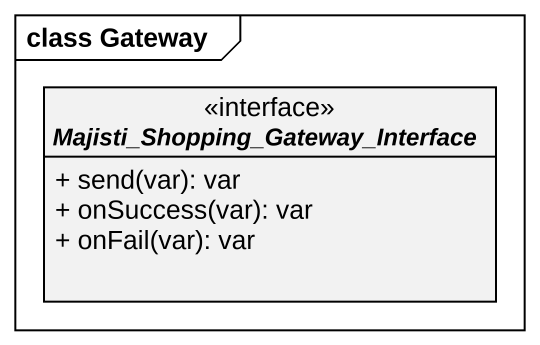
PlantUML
@startuml
mainframe class Gateway
hide circle
hide empty members
skinparam classAttributeIconSize 0
interface "Majisti_Shopping_Gateway_Interface" as Majisti_Shopping_Gateway <<interface>> {
  + send(var): var
  + onSuccess(var): var
  + onFail(var): var
}
@enduml
